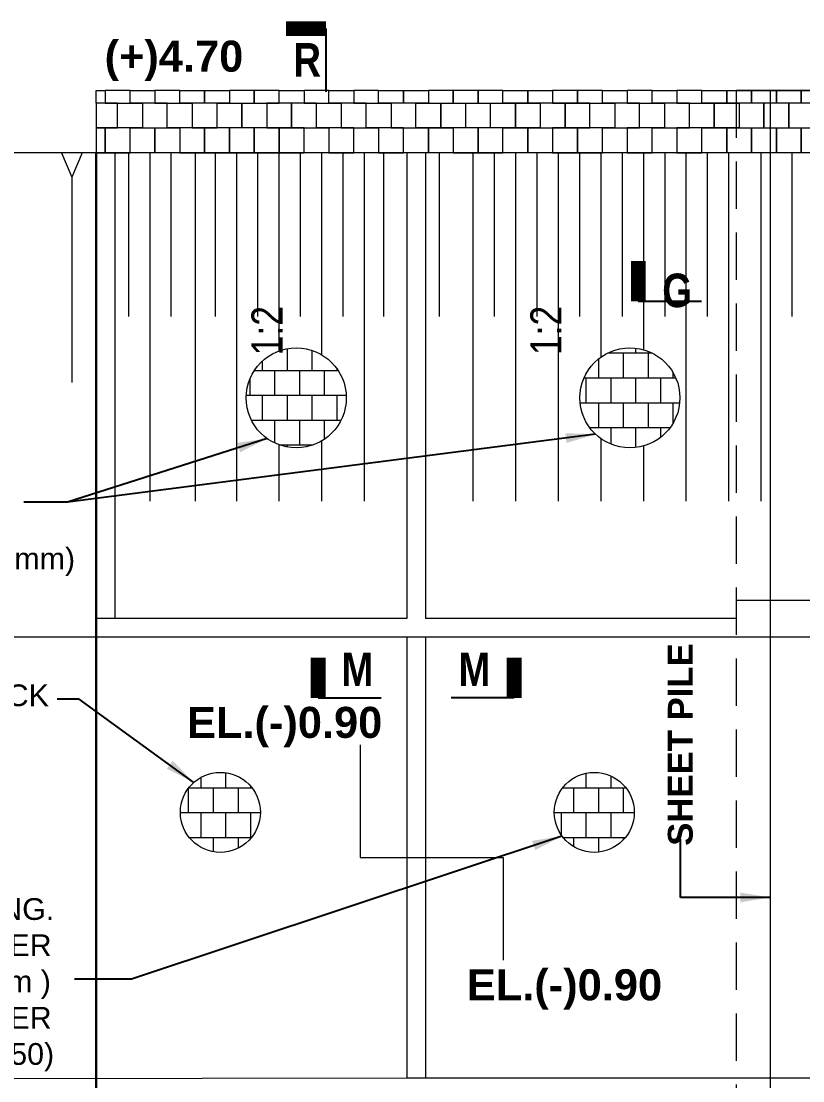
# Model space of a CAD drawing. Extents: x -358915 to 1258323, y -1667244 to -305611.
# Drawn here: x 142632 to 155213, y -1459079 to -1442018 of the extents above; entities that cross this region are included whole.
import ezdxf

# ---------------------------------------------------------------- set-up
doc = ezdxf.new("R2010")
doc.units = 0
doc.header["$LTSCALE"] = 300
doc.header["$MEASUREMENT"] = 0
for name, pattern in [('DASHED2', [9.525, 6.35, -3.175]), ('DASHEDX2', [38.1, 25.4, -12.7]), ('HIDDEN', [0.375, 0.25, -0.125])]:
    doc.linetypes.add(name, pattern=pattern)
for name, color, linetype, lineweight in [('Dim', 7, 'CONTINUOUS', 9), ('Dimension', 8, 'CONTINUOUS', 18), ('Grid Line_Outer', 7, 'CONTINUOUS', 5), ('line2', 3, 'CONTINUOUS', 30), ('slop', 8, 'CONTINUOUS', 9)]:
    doc.layers.add(name, color=color, linetype=linetype, lineweight=lineweight)
for name, color, linetype in [('DOTTED', 240, 'DASHED2'), ('LINE', 7, 'CONTINUOUS'), ('TEXT', 10, 'CONTINUOUS')]:
    doc.layers.add(name, color=color, linetype=linetype)
doc.styles.add('1-2', font='arial.ttf')
doc.styles.add('3-16', font='ARIALN.TTF')
doc.styles.add('Arial', font='arial.ttf')
doc.styles.add('DIM', font='isocp3.shx')
doc.styles.add('text', font='ARIALN.TTF', dxfattribs={"height": 1.6})
doc.linetypes.add('ZIGZAG', pattern='A,0.0001,-0.2,[131,ltypeshp.shx,S=0.2,R=0,X=-0.2,Y=0],-0.4,[131,ltypeshp.shx,S=0.2,R=180,X=0.2,Y=0],-0.2', length=0.8001)
doc.dimstyles.new('dim_240', dxfattribs={"dimtxt": 480, "dimasz": 480, "dimexe": 300, "dimexo": 200, "dimgap": 200, "dimtad": 1, "dimdec": 0, "dimzin": 0, "dimdsep": 46, "dimtxsty": 'DIM', "dimcen": 350, "dimclrd": 5, "dimclre": 5, "dimclrt": 7, "dimadec": 0, "dimazin": 0, "dimtfac": 1, "dimtdec": 0, "dimtmove": 0, "dimatfit": 3, "dimfxl": 20, "dimtolj": 1, "dimtzin": 0, "dimarcsym": 0})

# ---------------------------------------------------------------- blocks, each defined once
blk = doc.blocks.new('sec')
at = {"layer": 'TEXT', "color": 5, "const_width": 200}
blk.add_lwpolyline([(0, 0), (0, 537)], dxfattribs=at)
at = {"layer": 'TEXT', "color": 5}
blk.add_lwpolyline([(0, 0), (-848, 0)], dxfattribs=at)

msp = doc.modelspace()

# ---------------------------------------------------------------- hatches: boundary and pattern name
at = {"layer": 'Dimension', "lineweight": 13, "ltscale": 2}
h = msp.add_hatch(dxfattribs=at)
h.set_pattern_fill('AR-B88', color=8, scale=50, style=0)
h.set_pattern_definition([(1e-14, (154310.94, -1501240.87), (1e-13, -400), []), (270, (154310.94, -1501240.87), (-200, -400), [400, -400])])
h.paths.add_polyline_path([(147864.5, -1448082.8, 1), (146253.5, -1448082.8, 1)])
h = msp.add_hatch(dxfattribs=at)
h.set_pattern_fill('AR-B88', color=8, scale=50, style=0)
h.set_pattern_definition([(0, (-174472.5, -1518160.86), (9e-14, 400), []), (90, (-174472.5, -1518160.86), (-200, 400), [400, -400])])
h.paths.add_polyline_path([(153235, -1448082.8, 1), (151624, -1448082.8, 1)])
h = msp.add_hatch(dxfattribs=at)
h.set_pattern_fill('AR-B88', color=8, scale=50, style=0)
h.set_pattern_definition([(0, (-174672.5, -1517960.86), (9e-14, 400), []), (90, (-174672.5, -1517960.86), (-200, 400), [400, -400])])
h.paths.add_polyline_path([(145194.1, -1454757, 1), (146482.9, -1454757, 1)])
h = msp.add_hatch(dxfattribs=at)
h.set_pattern_fill('AR-B88', color=8, scale=50, style=0)
h.set_pattern_definition([(0, (-174472.5, -1517960.86), (9e-14, 400), []), (90, (-174472.5, -1517960.86), (-200, 400), [400, -400])])
h.paths.add_polyline_path([(151211.5, -1454757, 1), (152500.3, -1454757, 1)])

# ---------------------------------------------------------------- linework, layer by layer
at = {"layer": 'Dim', "color": 8, "ltscale": 500}
for p, q in [((144360.5, -1444136.1), (144360.5, -1446772.7)), ((144701.5, -1444136.1), (144701.5, -1449745.2)), ((145042.6, -1444136.1), (145042.6, -1446772.7)), ((145430.8, -1444136.1), (145430.8, -1449745.2)), ((145756, -1444136.1), (145756, -1446772.7)), ((146097, -1444136.1), (146097, -1449745.2)), ((146438.1, -1444136.1), (146438.1, -1446772.7)), ((146779.1, -1444136.1), (146779.1, -1447327.5)), ((147122, -1444136.1), (147122, -1446772.7)), ((147464.9, -1444136.1), (147464.9, -1447387)), ((147807.8, -1444136.1), (147807.8, -1446772.7)), ((148150.7, -1444136.1), (148150.7, -1449745.2)), ((148464.2, -1444136.1), (148464.2, -1446772.7)), ((149360.6, -1444136.1), (149360.6, -1446772.7)), ((149903.5, -1444136.1), (149903.5, -1449745.2)), ((150246.4, -1444136.1), (150246.4, -1446772.7)), ((150589.3, -1444136.1), (150589.3, -1449745.2)), ((150932.2, -1444136.1), (150932.2, -1446772.7)), ((151275.1, -1444136.1), (151275.1, -1449745.2)), ((151618, -1444136.1), (151618, -1446772.7)), ((151960.9, -1444136.1), (151960.9, -1447427.6)), ((152303.8, -1444136.1), (152303.8, -1446772.7)), ((152646.7, -1444136.1), (152646.7, -1447307.1)), ((152989.6, -1444136.1), (152989.6, -1446772.7)), ((153332.5, -1444136.1), (153332.5, -1449745.2)), ((153675.4, -1444136.1), (153675.4, -1446772.7)), ((154018.3, -1444136.1), (154018.3, -1449745.2)), ((154539.6, -1444136.1), (154539.6, -1447910.4)), ((155037.9, -1444136.1), (155037.9, -1446772.7)), ((146779.1, -1448838.1), (146779.1, -1449745.2)), ((147464.9, -1448778.5), (147464.9, -1449745.2)), ((151960.9, -1448738), (151960.9, -1449745.2)), ((152646.7, -1448858.4), (152646.7, -1449745.2))]:
    msp.add_line(p, q, dxfattribs=at)
at = {"layer": 'Dim', "color": 8, "ltscale": 500, "elevation": 0}
for points in [[(143281.3, -1444136.1), (143448, -1444531.2)], [(143281.3, -1444136.1), (143448, -1444531.2)], [(143614.7, -1444136.1), (143448, -1444531.2)], [(143614.7, -1444136.1), (143448, -1444531.2)]]:
    msp.add_lwpolyline(points, dxfattribs=at)
at = {"layer": 'Dim', "color": 8, "ltscale": 500}
msp.add_lwpolyline([(143447.9, -1444531.1), (143447.9, -1447833.8)], dxfattribs=at)
at = {"layer": 'Dimension', "color": 0, "lineweight": 18, "ltscale": 2}
msp.add_line((156137.8, -1444136.1, 0), (131150.9, -1444136.1, 0), dxfattribs=at)
at = {"layer": 'Dimension', "color": 0, "lineweight": 13, "ltscale": 2}
for p, q in [((156137.8, -1444136.1, 0), (131150.9, -1444136.1, 0)), ((144137.2, -1444136.1), (144137.2, -1451636.1)), ((148838, -1444136.1), (148838, -1451636.1)), ((149138, -1444136.1), (149138, -1451636.1)), ((148838, -1451636.1), (143837.3, -1451636.1)), ((154138, -1451636.1), (149138, -1451636.1)), ((149138, -1451936.1), (131150.9, -1451936.9, 0)), ((148838, -1451936.1), (148838, -1459036.1)), ((149138, -1451936.1), (149138, -1459036.1)), ((156137.8, -1451936.1), (149138, -1451936.1)), ((148838, -1459036.1), (131122.9, -1459069.1, 0)), ((156137.8, -1459036.1), (148838, -1459036.1))]:
    msp.add_line(p, q, dxfattribs=at)
at = {"layer": 'Dimension', "color": 0, "lineweight": 30, "ltscale": 2}
msp.add_line((143837, -1444136.1), (143837.8, -1466836.1), dxfattribs=at)
at = {"layer": 'Dimension', "color": 14, "lineweight": 13, "ltscale": 2}
for p in [(154539.6, -1447910.4), (154539.6, -1447912.3)]:
    msp.add_line(p, (154539.6, -1449745.2), dxfattribs=at)
at = {"layer": 'Dimension', "color": 2, "lineweight": 13, "ltscale": 2, "elevation": 0}
for points in [[(143983.5, -1443336.6), (143837.1, -1443336.6), (143837, -1443136.6), (143983.5, -1443136.6)], [(143983.5, -1443336.6), (144383.7, -1443336.6), (144383.7, -1443136.6), (143983.5, -1443136.6)], [(144783.9, -1443336.6), (144383.7, -1443336.6), (144383.7, -1443136.6), (144783.8, -1443136.6)], [(144783.8, -1443336.6), (145184, -1443336.6), (145184, -1443136.6), (144783.9, -1443136.6)], [(145584.2, -1443336.6), (145184, -1443336.6), (145184, -1443136.6), (145584.2, -1443136.6)], [(145984.3, -1443336.6), (145584.2, -1443336.6), (145584.2, -1443136.6), (145984.3, -1443136.6)], [(145984.3, -1443336.6), (146384.5, -1443336.6), (146384.5, -1443136.6), (145984.3, -1443136.6)], [(146384.5, -1443336.6), (146784.6, -1443336.6), (146784.6, -1443136.6), (146384.5, -1443136.6)], [(147184.8, -1443336.6), (146784.6, -1443336.6), (146784.6, -1443136.6), (147184.8, -1443136.6)], [(147184.8, -1443336.6), (147585, -1443336.6), (147585, -1443136.6), (147184.8, -1443136.6)], [(147985.1, -1443336.6), (147585, -1443336.6), (147585, -1443136.6), (147985.1, -1443136.6)], [(147985.1, -1443336.6), (148385.3, -1443336.6), (148385.3, -1443136.6), (147985.1, -1443136.6)], [(148785.4, -1443336.6), (148385.3, -1443336.6), (148385.3, -1443136.6), (148785.4, -1443136.6)], [(149185.6, -1443336.6), (148785.4, -1443336.6), (148785.4, -1443136.6), (149185.6, -1443136.6)], [(149185.6, -1443336.6), (149585.7, -1443336.6), (149585.7, -1443136.6), (149185.6, -1443136.6)], [(149585.7, -1443336.6), (149985.9, -1443336.6), (149985.9, -1443136.6), (149585.7, -1443136.6)], [(149985.9, -1443336.1), (150386, -1443336.1), (150386.1, -1443136.1), (149985.9, -1443136.1)], [(150786.2, -1443336.1), (150386, -1443336.1), (150386.1, -1443136.1), (150786.2, -1443136.1)], [(151186.4, -1443336.1), (150786.2, -1443336.1), (150786.2, -1443136.1), (151186.4, -1443136.1)], [(151186.4, -1443336.1), (151586.5, -1443336.1), (151586.5, -1443136.1), (151186.4, -1443136.1)], [(151586.5, -1443336.1), (151986.7, -1443336.1), (151986.7, -1443136.1), (151586.5, -1443136.1)], [(152386.8, -1443336.1), (151986.7, -1443336.1), (151986.7, -1443136.1), (152386.8, -1443136.1)], [(152386.8, -1443336.1), (152787, -1443336.1), (152787, -1443136.1), (152386.8, -1443136.1)], [(153187.2, -1443336.1), (152787, -1443336.1), (152787, -1443136.1), (153187.2, -1443136.1)], [(153187.2, -1443336.1), (153587.3, -1443336.1), (153587.3, -1443136.1), (153187.2, -1443136.1)], [(153987.5, -1443336.1), (153587.3, -1443336.1), (153587.3, -1443136.1), (153987.5, -1443136.1)], [(154387.6, -1443336.1), (153987.5, -1443336.1), (153987.5, -1443136.1), (154387.6, -1443136.1)], [(154787.8, -1443336.1), (154387.6, -1443336.1), (154387.6, -1443136.1), (154787.8, -1443136.1)], [(155187.9, -1443336.1), (154787.8, -1443336.1), (154787.8, -1443136.1), (155187.9, -1443136.1)], [(155588.1, -1443336.1), (155187.9, -1443336.1), (155187.9, -1443136.1), (155588.1, -1443136.1)]]:
    msp.add_lwpolyline(points, close=True, dxfattribs=at)
at = {"layer": 'Dimension', "color": 4, "lineweight": 13, "ltscale": 2, "elevation": 0}
for points in [[(143837, -1443736.6), (144183.8, -1443736.6), (144183.8, -1443336.6), (143837, -1443336.6)], [(144583.9, -1443736.6), (144183.7, -1443736.6), (144183.7, -1443336.6), (144583.9, -1443336.6)], [(144583.9, -1443736.6), (144984, -1443736.6), (144984, -1443336.6), (144583.9, -1443336.6)], [(145384.1, -1443736.6), (144983.9, -1443736.6), (144983.9, -1443336.6), (145384.1, -1443336.6)], [(145384.1, -1443736.6), (145784.3, -1443736.6), (145784.3, -1443336.6), (145384.1, -1443336.6)], [(146184.4, -1443736.6), (145784.3, -1443736.6), (145784.3, -1443336.6), (146184.4, -1443336.6)], [(146584.6, -1443736.6), (146184.4, -1443736.6), (146184.4, -1443336.6), (146584.6, -1443336.6)], [(146584.6, -1443736.6), (146984.7, -1443736.6), (146984.7, -1443336.6), (146584.6, -1443336.6)], [(146984.7, -1443736.6), (147384.9, -1443736.6), (147384.9, -1443336.6), (146984.7, -1443336.6)], [(147785, -1443736.6), (147384.9, -1443736.6), (147384.9, -1443336.6), (147785, -1443336.6)], [(147785, -1443736.6), (148185.2, -1443736.6), (148185.2, -1443336.6), (147785, -1443336.6)], [(148585.3, -1443736.6), (148185.1, -1443736.6), (148185.1, -1443336.6), (148585.3, -1443336.6)], [(148585.4, -1443736.6), (148985.5, -1443736.6), (148985.5, -1443336.6), (148585.4, -1443336.6)], [(149385.6, -1443736.6), (148985.4, -1443736.6), (148985.4, -1443336.6), (149385.6, -1443336.6)], [(149785.8, -1443736.6), (149385.7, -1443736.6), (149385.7, -1443336.6), (149785.8, -1443336.6)], [(150586.1, -1443736.1), (150186, -1443736.1), (150186, -1443336.1), (150586.1, -1443336.1)], [(150986.3, -1443736.1), (150586.1, -1443736.1), (150586.1, -1443336.1), (150986.3, -1443336.1)], [(150986.3, -1443736.1), (151386.4, -1443736.1), (151386.4, -1443336.1), (150986.3, -1443336.1)], [(151386.4, -1443736.1), (151786.6, -1443736.1), (151786.6, -1443336.1), (151386.4, -1443336.1)], [(152186.8, -1443736.1), (151786.6, -1443736.1), (151786.6, -1443336.1), (152186.8, -1443336.1)], [(152186.8, -1443736.1), (152586.9, -1443736.1), (152586.9, -1443336.1), (152186.8, -1443336.1)], [(152987.1, -1443736.1), (152586.9, -1443736.1), (152586.9, -1443336.1), (152987.1, -1443336.1)], [(152987.1, -1443736.1), (153387.2, -1443736.1), (153387.2, -1443336.1), (152987.1, -1443336.1)], [(153787.4, -1443736.1), (153387.2, -1443736.1), (153387.2, -1443336.1), (153787.4, -1443336.1)], [(154187.5, -1443736.1), (153787.4, -1443736.1), (153787.4, -1443336.1), (154187.5, -1443336.1)], [(154187.5, -1443736.1), (154587.7, -1443736.1), (154587.7, -1443336.1), (154187.5, -1443336.1)], [(154587.7, -1443736.1), (154987.9, -1443736.1), (154987.9, -1443336.1), (154587.7, -1443336.1)], [(154987.9, -1443736.1), (155388, -1443736.1), (155388, -1443336.1), (154987.9, -1443336.1)], [(143837, -1444136.1), (143983.5, -1444136.1), (143983.5, -1443736.6), (143837, -1443736.6)], [(143983.5, -1444136.1), (144383.7, -1444136.1), (144383.7, -1443736.6), (143983.5, -1443736.6)], [(144783.9, -1444136.1), (144383.7, -1444136.1), (144383.7, -1443736.6), (144783.9, -1443736.6)], [(145184, -1444136.1), (144783.9, -1444136.1), (144783.9, -1443736.6), (145184, -1443736.6)], [(145184, -1444136.1), (145584.2, -1444136.1), (145584.2, -1443736.6), (145184, -1443736.6)], [(145584.2, -1444136.1), (145984.3, -1444136.1), (145984.3, -1443736.6), (145584.2, -1443736.6)], [(145984.3, -1444136.1), (146384.5, -1444136.1), (146384.5, -1443736.6), (145984.3, -1443736.6)], [(146384.5, -1444136.1), (146784.6, -1444136.1), (146784.6, -1443736.6), (146384.5, -1443736.6)], [(146784.6, -1444136.1), (147184.8, -1444136.1), (147184.8, -1443736.6), (146784.6, -1443736.6)], [(147585, -1444136.1), (147184.8, -1444136.1), (147184.8, -1443736.6), (147585, -1443736.6)], [(147585, -1444136.1), (147985.1, -1444136.1), (147985.1, -1443736.6), (147585, -1443736.6)], [(148385.3, -1444136.1), (147985.1, -1444136.1), (147985.1, -1443736.6), (148385.3, -1443736.6)], [(148385.3, -1444136.1), (148785.4, -1444136.1), (148785.4, -1443736.6), (148385.3, -1443736.6)], [(149185.6, -1444136.1), (148785.4, -1444136.1), (148785.4, -1443736.6), (149185.6, -1443736.6)], [(149585.7, -1444136.1), (149185.5, -1444136.1), (149185.5, -1443736.6), (149585.7, -1443736.6)], [(149585.7, -1444136.1), (149985.9, -1444136.1), (149985.9, -1443736.6), (149585.7, -1443736.6)], [(149985.9, -1444136.1), (150386, -1444136.1), (150386, -1443736.1), (149985.9, -1443736.1)], [(150786.2, -1444136.1), (150386, -1444136.1), (150386, -1443736.1), (150786.2, -1443736.1)], [(151186.4, -1444136.1), (150786.2, -1444136.1), (150786.2, -1443736.1), (151186.4, -1443736.1)], [(151186.4, -1444136.1), (151586.5, -1444136.1), (151586.5, -1443736.1), (151186.4, -1443736.1)], [(151586.5, -1444136.1), (151986.7, -1444136.1), (151986.7, -1443736.1), (151586.5, -1443736.1)], [(152386.8, -1444136.1), (151986.7, -1444136.1), (151986.7, -1443736.1), (152386.8, -1443736.1)], [(152386.8, -1444136.1), (152787, -1444136.1), (152787, -1443736.1), (152386.8, -1443736.1)], [(153187.2, -1444136.1), (152787, -1444136.1), (152787, -1443736.1), (153187.2, -1443736.1)], [(153187.2, -1444136.1), (153587.3, -1444136.1), (153587.3, -1443736.1), (153187.2, -1443736.1)], [(153987.5, -1444136.1), (153587.3, -1444136.1), (153587.3, -1443736.1), (153987.5, -1443736.1)], [(154387.6, -1444136.1), (153987.5, -1444136.1), (153987.5, -1443736.1), (154387.6, -1443736.1)], [(154787.8, -1444136.1), (154387.6, -1444136.1), (154387.6, -1443736.1), (154787.8, -1443736.1)], [(155187.9, -1444136.1), (154787.8, -1444136.1), (154787.8, -1443736.1), (155187.9, -1443736.1)], [(155588.1, -1444136.1), (155187.9, -1444136.1), (155187.9, -1443736.1), (155588.1, -1443736.1)]]:
    msp.add_lwpolyline(points, close=True, dxfattribs=at)
at = {"layer": 'Dimension', "color": 0, "lineweight": 13, "ltscale": 2}
for centre, radius in [((147059, -1448082.8), 805.5), ((152429.5, -1448082.8), 805.5), ((145838.5, -1454757), 644.4), ((151855.9, -1454757), 644.4)]:
    msp.add_circle(centre, radius, dxfattribs=at)
at = {"layer": 'DOTTED', "color": 4, "linetype": 'DASHEDX2', "lineweight": 20, "ltscale": 0.1}
msp.add_lwpolyline([(154138, -1443135.1), (154138, -1467835.6)], dxfattribs=at)
at = {"layer": 'DOTTED', "color": 4, "linetype": 'HIDDEN', "lineweight": 20, "ltscale": 1500000.0, "elevation": 0}
msp.add_lwpolyline([(159537.8, -1443136.5), (154138, -1443136.5)], dxfattribs=at)
at = {"layer": 'DOTTED', "linetype": 'ZIGZAG', "lineweight": 20, "ltscale": 2}
msp.add_lwpolyline([(154688, -1443135.1), (154688, -1467835.7)], dxfattribs=at)
at = {"layer": 'Grid Line_Outer', "ltscale": 2}
msp.add_lwpolyline([(154138, -1451342.6), (156137.8, -1451342.6)], dxfattribs=at)
at = {"layer": 'LINE', "lineweight": 18, "ltscale": 50}
msp.add_lwpolyline([(148087.1, -1453670), (148087.1, -1455486), (148087.1, -1455486), (150389, -1455486), (150389, -1457134.7)], dxfattribs=at)

# ---------------------------------------------------------------- block references
at = {"layer": 'slop', "xscale": 1.200000000011642, "yscale": 1.200000000011642, "zscale": 1.199999999999818, "rotation": 90}
msp.add_blockref('sec', (147538, -1442138, 0), dxfattribs=at)
at = {"layer": 'slop', "yscale": 1.200000000011642}
for p, xscale, zscale in [((152565.5, -1446526.3), -1.199999999953434, 1.2), ((147410.8, -1452913.2), -1.199999999953434, 1.200000000000728), ((150568.6, -1452913.2), 1.199999999953434, 1.200000000000728)]:
    msp.add_blockref('sec', p, dxfattribs=dict(at, xscale=xscale, zscale=zscale))

# ---------------------------------------------------------------- texts
at = {"layer": 'Dim', "color": 7, "style": 'Arial'}
msp.add_text('CHIPS, GEOTEXTILE (Thickness >=3 mm) ', height=350, dxfattribs=at).set_placement((134073, -1450846.5))
at = {"layer": 'Dim', "color": 7, "char_height": 350, "width": 12758.185, "attachment_point": 4, "style": 'Arial'}
for s, insert in [('2-LAYER C.C BLOCK\\P350x350x350.', (138268.7, -1453166.4, 0)), ('\\pi1846;350x350x350 C.C BLOCK PLACING.\\P\\pi2594; 200mm GRADED KHOA FILTER\\P\\pi1663; GEO-TEXTILE (THICKNESS {\\C0;≥}3mm )\\P\\pi2648; 150mm COARSE SAND FILTER\\P\\pi6220;(FM 1.00 to 1.50) ', (133193.2, -1457533.1, 0))]:
    msp.add_mtext(s, dxfattribs=dict(at, insert=insert))
at = {"layer": 'Dimension', "color": 0, "lineweight": 13, "ltscale": 2, "char_height": 500, "attachment_point": 5, "style": '1-2'}
for s, insert, width in [('{\\fArial|b1|i0|c0|p34;\\C6;(+)4.70}', (145090.7, -1442656.4, 0), 2351.861), ('{\\fArial|b1|i0|c0|p34;\\C6;EL.(-)0.90}', (146872.6, -1453383.6), 3054.923), ('{\\fArial|b1|i0|c0|p34;\\C6;EL.(-)0.90}', (151376.6, -1457609.1), 3054.923)]:
    msp.add_mtext(s, dxfattribs=dict(at, insert=insert, width=width))
at = {"layer": 'Dimension', "color": 0, "lineweight": 13, "ltscale": 2, "insert": (153243.2, -1453664.9), "char_height": 400, "width": 5763.122, "attachment_point": 5, "rotation": 90, "style": '1-2'}
msp.add_mtext('{\\fArial|b1|i0|c0|p34;SHEET PILE}', dxfattribs=at)
at = {"layer": 'LINE', "color": 0, "linetype": 'ByBlock', "lineweight": 15, "char_height": 500, "attachment_point": 6, "rotation": 90, "style": '3-16'}
for insert in [(146588.9, -1446603.5), (151077.7, -1446599.8)]:
    msp.add_mtext('1:2', dxfattribs=dict(at, insert=insert))
at = {"layer": 'TEXT', "color": 7, "char_height": 540, "width": 440.719, "style": 'text'}
for s, insert, attachment_point in [('{\\fArial Narrow|b1|i0|c0|p34;R}', (147011.8, -1442370.6, 0), 1), ('{\\fArial Narrow|b1|i0|c0|p34;G}', (152950.3, -1446082.6), 1), ('{\\fArial Narrow|b1|i0|c0|p34;M}', (147785, -1452183.9), 1), ('{\\fArial Narrow|b1|i0|c0|p34;M}', (150183.9, -1452183.9), 3)]:
    msp.add_mtext(s, dxfattribs=dict(at, insert=insert, attachment_point=attachment_point))

# ---------------------------------------------------------------- leaders
at = {"layer": 'line2', "lineweight": -2}
for points in [[(151876.9, -1448668.9, 0), (143375.7, -1449760.4, 0), (142676.5, -1449760.4, 0)], [(146589.6, -1448737.4, 0), (143375.7, -1449760.4, 0), (142676.5, -1449760.4, 0)], [(145411.9, -1454274.1, 0), (143563.9, -1452931.9, 0), (143209.6, -1452931.9, 0)], [(151336.9, -1455139, 0), (144408.6, -1457444.4, 0), (143489.8, -1457444.4, 0)], [(154688, -1456127.1, 0), (153241.9, -1456127.1, 0), (153241.9, -1455188.7, 0)]]:
    msp.add_leader(points, dimstyle='dim_240', override={"dimtad": 0}, dxfattribs=at)

doc.saveas('drawing.dxf')
